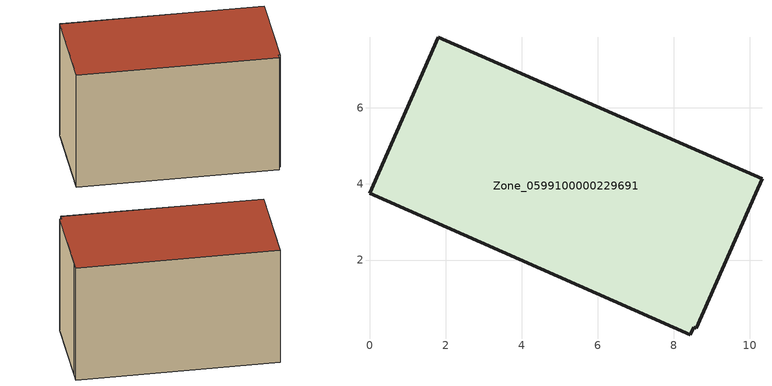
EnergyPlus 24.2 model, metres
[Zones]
Zone_0599100000229691
 floor ground (C_G): 0,3.75 1.81,7.86 10.32,4.14 10.16,3.75 8.6,0.2 8.53,0.23 8.44,0.03 z0
 wall outside (C_F): 1.81,7.86 0,3.75 8.44,0.03 8.53,0.23 8.6,0.2 10.16,3.75 10.32,4.14 1.81,7.86 z0:5.86
 roof outside (C_R): 10.16,3.75 10.32,4.14 1.81,7.86 0,3.75 8.44,0.03 8.53,0.23 8.6,0.2 z5.86
[BUILDING]
Pand.0599100000229691: North Axis=0; Terrain=City; Loads Convergence Tolerance Value=0.04; Temperature Convergence Tolerance Value=0.4; Solar Distribution=FullExterior; Maximum Number of Warmup Days=25; Minimum Number of Warmup Days=1
[Site:Location]
Rotterdam.The.Hague.AP_ZH_NLD Design_Conditions: Latitude=51.96; Longitude=4.45; Time Zone=1; Elevation=-4.5
[SITE:GROUNDTEMPERATURE:BUILDINGSURFACE]
18, 18, 18, 18, 18, 18, 18, 18, 18, 18, 18, 18
[MATERIAL] Thermal Absorptance=0.9; Solar Absorptance=0.7; Visible Absorptance=0.7
Name | Roughness | Thickness | Conductivity | Density | Specific Heat
G.TC.1946-1964 | MediumSmooth | 0.15 | 1 | 540 | 1210
F.TC.1946-1964 | Rough | 0.3 | 0.857143 | 1920 | 840
R.TC.1946-1964 | MediumRough | 0.2 | 0.235294 | 1500 | 1000
[CONSTRUCTION]
C_G: G.TC.1946-1964
C_F: F.TC.1946-1964
C_R: R.TC.1946-1964
[ZONE]
Zone_0599100000229691: Type=1; Multiplier=1; Ceiling Height=Autocalculate; Volume=Autocalculate; Floor Area=autocalculate; Part of Total Floor Area=Yes
[ZONEINFILTRATION:DESIGNFLOWRATE]
Infil_Zone_0599100000229691: Zone or ZoneList or Space or SpaceList=Zone_0599100000229691; Schedule=AlwaysOn; Design Flow Rate Calculation Method=Flow/Area; Flow Rate per Floor Area=0.003; Constant Term Coefficient=1; Temperature Term Coefficient=0; Velocity Term Coefficient=0; Velocity Squared Term Coefficient=0
[HVACTEMPLATE:ZONE:IDEALLOADSAIRSYSTEM]
Zone_0599100000229691: Maximum Heating Supply Air Temperature=50; Minimum Cooling Supply Air Temperature=13; Maximum Heating Supply Air Humidity Ratio=0.0156; Minimum Cooling Supply Air Humidity Ratio=0.0077; Heating Limit=NoLimit; Cooling Limit=NoLimit; Dehumidification Control Type=ConstantSensibleHeatRatio; Cooling Sensible Heat Ratio=0.7; Dehumidification Setpoint=60; Humidification Control Type=None; Humidification Setpoint=30; Outdoor Air Method=None; Outdoor Air Flow Rate per Person=0.00944; Outdoor Air Flow Rate per Zone Floor Area=0; Outdoor Air Flow Rate per Zone=0; Demand Controlled Ventilation Type=None; Outdoor Air Economizer Type=NoEconomizer; Heat Recovery Type=None; Sensible Heat Recovery Effectiveness=0.7; Latent Heat Recovery Effectiveness=0.65
[ZONECONTROL:THERMOSTAT]
ThermostatControl_Zone_0599100000229691: Zone or ZoneList=Zone_0599100000229691; Control Type Schedule=DualSetpointControlType; Control 1=Thermostat_Zone_0599100000229691; Temperature Difference Between Cutout And Setpoint=0
[THERMOSTATSETPOINT:DUALSETPOINT]
Thermostat_Zone_0599100000229691: Heating Setpoint Temperature Schedule=HeatingSetpoint_Zone_0599100000229691; Cooling Setpoint Temperature Schedule=CoolingSetpoint_Zone_0599100000229691
[SCHEDULE:COMPACT]
HeatingSetpoint_Zone_0599100000229691: Through: 12/31, For: AllDays, Until: 24:00, 21
CoolingSetpoint_Zone_0599100000229691: Through: 12/31, For: AllDays, Until: 24:00, 24
DualSetpointControlType: Through: 12/31, For: AllDays, Until: 24:00, 4
AlwaysOn: Through: 12/31, For: AllDays, Until: 24:00, 1
